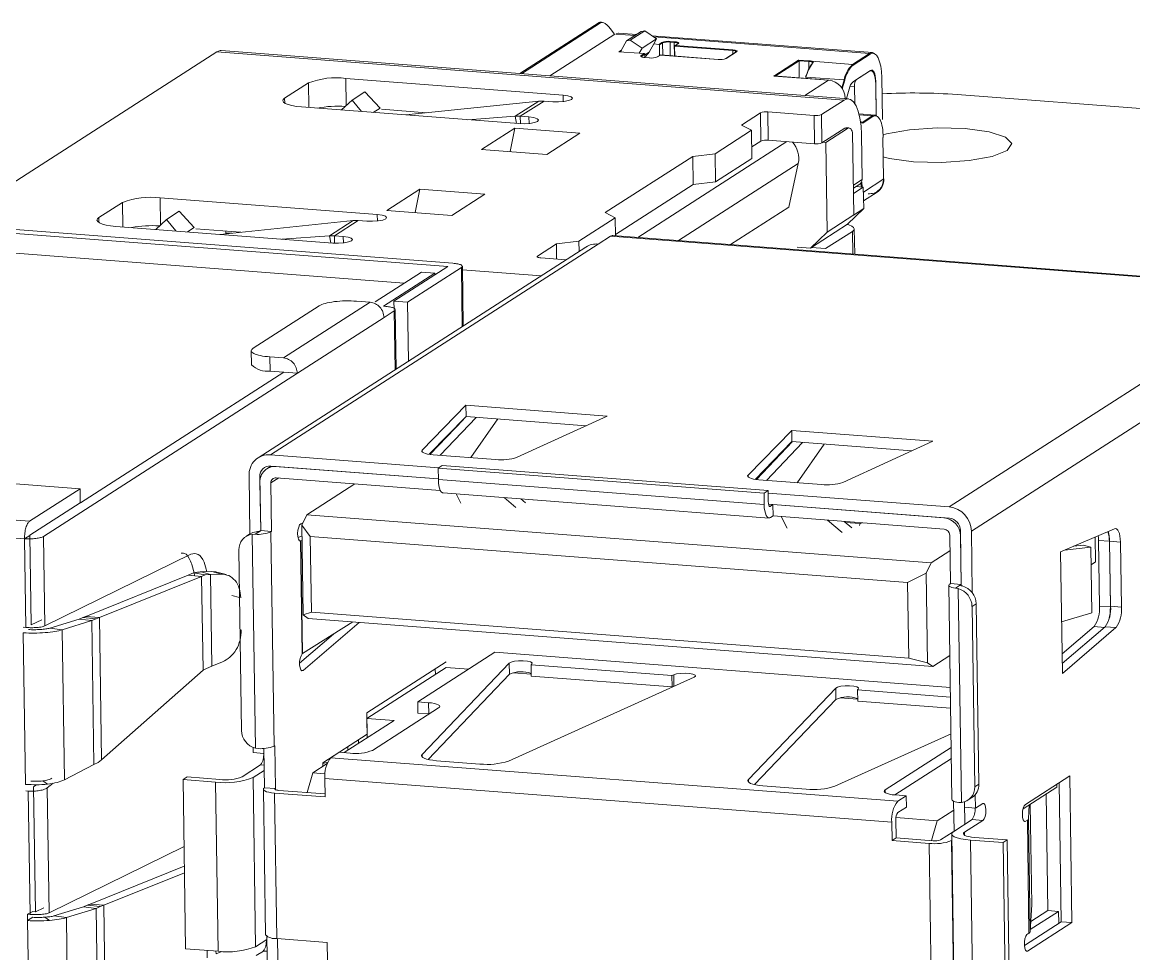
# Model space of a CAD drawing. Header units: millimetres. Extents: x -172 to 1209, y -709 to 1573.
# Drawn here: x 598.41 to 617.54, y 1186.55 to 1202.59 of the extents above; entities that cross this region are included whole.
import ezdxf

# ---------------------------------------------------------------- set-up
doc = ezdxf.new("R2010")
doc.units = ezdxf.units.MM

msp = doc.modelspace()

# ---------------------------------------------------------------- linework, layer by layer
at = {"color": 7, "linetype": 'Continuous', "lineweight": 15}
for p, q in [((608.339, 1202.58), (606.975, 1201.703)), ((608.609, 1202.38), (607.493, 1201.663)), ((608.536, 1202.471), (608.6, 1202.384)), ((608.957, 1202.358), (608.627, 1202.383)), ((608.983, 1202.374), (608.679, 1202.397)), ((609.06, 1202.424), (608.812, 1202.264)), ((608.875, 1202.277), (609.124, 1202.437)), ((609.124, 1202.437), (609.06, 1202.424)), ((609.328, 1202.3), (609.124, 1202.437)), ((613.044, 1202.062), (609.248, 1202.354)), ((612.994, 1202.047), (609.279, 1202.333)), ((608.812, 1202.264), (608.719, 1202.1)), ((608.875, 1202.277), (608.812, 1202.264)), ((609.079, 1202.14), (608.875, 1202.277)), ((609.029, 1202.052), (609.079, 1202.14)), ((609.079, 1202.14), (609.328, 1202.3)), ((609.199, 1202.072), (609.278, 1202.212)), ((609.328, 1202.3), (609.278, 1202.212)), ((609.278, 1202.212), (609.367, 1202.205)), ((609.367, 1202.205), (609.42, 1202.239)), ((609.376, 1202.194), (609.43, 1202.229)), ((609.379, 1202.013), (609.376, 1202.194)), ((609.559, 1202.244), (609.633, 1202.239)), ((609.562, 1202.256), (609.637, 1202.25)), ((609.651, 1202.185), (609.638, 1202.174)), ((609.638, 1202.174), (610.638, 1202.097)), ((609.64, 1202.003), (609.638, 1202.174)), ((609.695, 1202.216), (609.643, 1202.183)), ((609.7, 1202.217), (609.651, 1202.185)), ((609.651, 1202.185), (610.641, 1202.109)), ((597.139, 1199.104), (601.762, 1202.077)), ((612.558, 1201.247), (601.762, 1202.077)), ((612.63, 1201.268), (601.835, 1202.098)), ((609.029, 1202.052), (608.679, 1202.079)), ((609.118, 1202.045), (609.029, 1202.052)), ((609.065, 1202.011), (609.118, 1202.045)), ((609.074, 1202), (609.128, 1202.034)), ((609.128, 1201.978), (609.128, 1202.034)), ((609.204, 1201.972), (609.129, 1201.978)), ((609.203, 1201.972), (609.129, 1201.978)), ((609.392, 1202.021), (609.34, 1201.988)), ((609.395, 1202.021), (609.345, 1201.989)), ((609.395, 1202.021), (609.392, 1202.021)), ((610.387, 1201.945), (609.393, 1202.022)), ((610.386, 1201.945), (609.395, 1202.021)), ((610.7, 1202.075), (610.522, 1201.961)), ((610.705, 1202.076), (610.528, 1201.962)), ((612.702, 1201.86), (612.994, 1202.047)), ((612.711, 1201.849), (613.003, 1202.037)), ((611.345, 1201.66), (611.773, 1201.935)), ((611.773, 1201.935), (611.95, 1201.921)), ((611.783, 1201.641), (611.779, 1201.922)), ((611.779, 1201.922), (611.947, 1201.909)), ((611.998, 1201.914), (612.702, 1201.86)), ((612.715, 1201.568), (613.007, 1201.755)), ((603.98, 1201.619), (607.718, 1201.331)), ((612.29, 1201.588), (611.344, 1201.661)), ((612.289, 1201.587), (611.345, 1201.66)), ((611.899, 1201.642), (612.554, 1201.592)), ((612.99, 1201.744), (612.769, 1201.602)), ((613.109, 1200.976), (613.1, 1201.57)), ((613.214, 1200.912), (613.203, 1201.637)), ((613.203, 1201.636), (613.214, 1200.911)), ((602.926, 1201.278), (603.335, 1201.541)), ((604.307, 1201.387), (604.088, 1201.246)), ((604.569, 1201.108), (604.307, 1201.387)), ((612.641, 1201.434), (612.595, 1201.271)), ((612.74, 1201.188), (612.735, 1201.482)), ((613.101, 1201.521), (613.109, 1200.976)), ((603.906, 1201.075), (604.088, 1201.246)), ((604.088, 1201.246), (604.252, 1201.048)), ((607.302, 1201.227), (605.011, 1200.99)), ((606.896, 1200.967), (607.302, 1201.227)), ((607.391, 1201.229), (606.982, 1200.966)), ((607.391, 1201.229), (607.302, 1201.227)), ((607.541, 1201.217), (607.391, 1201.229)), ((612.558, 1201.247), (612.167, 1200.996)), ((612.574, 1201.272), (612.574, 1201.276)), ((614.502, 1201.341), (626.96, 1200.383)), ((606.955, 1200.84), (603.216, 1201.128)), ((604.594, 1201.087), (605.37, 1201.027)), ((611.114, 1201.026), (610.788, 1200.815)), ((611.122, 1200.54), (611.114, 1201.026)), ((612.038, 1200.98), (611.243, 1201.041)), ((611.243, 1201.041), (611.251, 1200.556)), ((612.167, 1200.996), (612.174, 1200.51)), ((613.084, 1200.986), (612.813, 1201.007)), ((606.078, 1200.908), (606.896, 1200.967)), ((606.896, 1200.967), (606.982, 1200.966)), ((606.917, 1200.843), (606.896, 1200.967)), ((606.982, 1200.966), (607.132, 1200.955)), ((606.984, 1200.839), (606.982, 1200.966)), ((610.788, 1200.815), (610.961, 1200.725)), ((612.038, 1200.98), (612.045, 1200.495)), ((612.878, 1200.85), (612.837, 1200.875)), ((612.878, 1200.85), (613.047, 1200.962)), ((606.317, 1200.397), (606.886, 1200.763)), ((606.886, 1200.763), (606.806, 1200.359)), ((606.886, 1200.763), (608.007, 1200.676)), ((608.007, 1200.676), (607.439, 1200.311)), ((610.961, 1200.725), (610.336, 1200.323)), ((610.961, 1200.725), (610.969, 1200.24)), ((612.174, 1200.51), (612.565, 1200.762)), ((612.239, 1200.518), (612.612, 1200.758)), ((612.639, 1200.766), (612.592, 1200.769)), ((612.702, 1200.685), (612.723, 1199.271)), ((612.853, 1200.653), (612.865, 1199.876)), ((611.568, 1200.531), (609.003, 1198.882)), ((610.966, 1200.44), (611.122, 1200.54)), ((611.251, 1200.556), (612.045, 1200.495)), ((612.192, 1200.522), (612.239, 1200.518)), ((612.239, 1200.518), (612.261, 1198.974)), ((613.234, 1199.893), (613.224, 1200.602)), ((607.439, 1200.311), (606.317, 1200.397)), ((609.949, 1200.276), (608.443, 1199.308)), ((610.336, 1200.323), (609.949, 1200.276)), ((609.949, 1200.276), (609.956, 1199.791)), ((610.336, 1200.323), (610.343, 1199.838)), ((610.343, 1199.838), (610.969, 1200.24)), ((611.767, 1200.154), (611.602, 1199.403)), ((604.683, 1199.346), (605.252, 1199.712)), ((605.252, 1199.712), (605.172, 1199.309)), ((605.252, 1199.712), (606.373, 1199.626)), ((608.621, 1198.932), (609.956, 1199.791)), ((609.956, 1199.791), (610.343, 1199.838)), ((612.716, 1199.729), (612.825, 1199.8)), ((612.886, 1199.746), (612.718, 1199.637)), ((612.757, 1199.756), (612.886, 1199.746)), ((612.849, 1199.827), (612.851, 1199.748)), ((612.862, 1199.833), (612.864, 1199.747)), ((612.886, 1199.746), (612.892, 1199.377)), ((612.89, 1199.51), (613.122, 1199.659)), ((590.966, 1199.515), (605.733, 1198.379)), ((591.055, 1199.572), (605.822, 1198.437)), ((599.729, 1199.222), (600.137, 1199.485)), ((600.782, 1199.563), (604.521, 1199.276)), ((606.373, 1199.626), (605.805, 1199.26)), ((601.11, 1199.331), (600.891, 1199.191)), ((601.372, 1199.052), (601.11, 1199.331)), ((605.805, 1199.26), (604.683, 1199.346)), ((608.443, 1199.308), (608.617, 1199.218)), ((610.599, 1198.759), (611.602, 1199.403)), ((612.261, 1198.974), (612.723, 1199.271)), ((612.892, 1199.377), (612.616, 1199.107)), ((612.714, 1199.262), (612.892, 1199.377)), ((612.723, 1199.271), (612.714, 1199.262)), ((591.183, 1199.155), (604.985, 1198.094)), ((600.708, 1199.019), (600.891, 1199.191)), ((600.891, 1199.191), (601.055, 1198.992)), ((604.105, 1199.172), (601.814, 1198.934)), ((603.699, 1198.911), (604.105, 1199.172)), ((604.194, 1199.173), (603.785, 1198.91)), ((604.194, 1199.173), (604.105, 1199.172)), ((604.343, 1199.161), (604.194, 1199.173)), ((608.617, 1199.218), (607.991, 1198.816)), ((608.617, 1199.218), (608.621, 1198.911)), ((611.976, 1198.696), (612.616, 1199.107)), ((603.757, 1198.785), (600.019, 1199.072)), ((601.397, 1199.031), (602.173, 1198.971)), ((601.916, 1198.963), (601.916, 1198.991)), ((601.916, 1198.945), (601.916, 1198.963)), ((602.88, 1198.852), (603.699, 1198.911)), ((603.699, 1198.911), (603.719, 1198.787)), ((603.699, 1198.911), (603.785, 1198.91)), ((603.785, 1198.91), (603.935, 1198.899)), ((603.787, 1198.783), (603.785, 1198.91)), ((608.536, 1198.904), (608.323, 1198.767)), ((620.219, 1198.006), (608.536, 1198.904)), ((620.256, 1198.016), (608.573, 1198.915)), ((611.976, 1198.696), (612.261, 1198.974)), ((612.237, 1198.688), (612.698, 1198.985)), ((612.738, 1198.594), (612.731, 1199.029)), ((608.113, 1198.715), (602.471, 1195.088)), ((608.323, 1198.767), (602.682, 1195.14)), ((607.605, 1198.769), (607.278, 1198.559)), ((607.991, 1198.816), (607.605, 1198.769)), ((607.605, 1198.769), (607.608, 1198.508)), ((607.991, 1198.816), (607.994, 1198.639)), ((611.752, 1198.713), (611.976, 1198.696)), ((611.752, 1198.713), (611.752, 1198.707)), ((607.336, 1198.529), (607.77, 1198.495)), ((604.808, 1197.783), (605.735, 1198.379)), ((605.968, 1198.361), (605.042, 1197.765)), ((605.735, 1198.379), (605.733, 1198.379)), ((606, 1197.357), (605.985, 1198.386)), ((605.28, 1198.284), (604.482, 1197.771)), ((605.514, 1198.266), (604.628, 1197.696)), ((605.28, 1198.284), (605.514, 1198.266)), ((605.514, 1198.237), (605.514, 1198.266)), ((604.398, 1197.766), (602.906, 1196.806)), ((604.398, 1197.766), (604.166, 1197.784)), ((604.808, 1197.783), (605.042, 1197.765)), ((604.81, 1197.642), (604.808, 1197.783)), ((605.057, 1196.75), (605.042, 1197.765)), ((620.006, 1197.869), (614.365, 1194.242)), ((603.521, 1197.705), (602.384, 1196.974)), ((604.628, 1197.696), (604.629, 1197.696)), ((604.668, 1197.693), (604.629, 1197.696)), ((604.814, 1197.617), (604.637, 1197.503)), ((604.846, 1196.615), (604.831, 1197.642)), ((604.637, 1197.503), (603.145, 1196.544)), ((620.386, 1197.452), (614.745, 1193.824)), ((602.351, 1196.932), (602.355, 1196.688)), ((602.674, 1196.824), (602.906, 1196.806)), ((602.677, 1196.581), (602.674, 1196.824)), ((603.145, 1196.544), (598.775, 1193.734)), ((602.911, 1196.561), (599.412, 1194.312)), ((602.909, 1196.563), (602.677, 1196.581)), ((602.911, 1196.561), (602.909, 1196.563)), ((602.911, 1196.561), (603.145, 1196.544)), ((605.295, 1195.221), (606.047, 1195.992)), ((606.047, 1195.992), (608.477, 1195.805)), ((606.05, 1195.798), (606.047, 1195.992)), ((584.638, 1195.691), (599.406, 1194.556)), ((605.416, 1195.148), (606.05, 1195.798)), ((606.002, 1195.748), (605.428, 1195.146)), ((606.224, 1195.784), (605.602, 1195.131)), ((606.05, 1195.798), (608.114, 1195.639)), ((606.132, 1195.09), (606.596, 1195.756)), ((608.477, 1195.805), (606.928, 1195.096)), ((610.903, 1194.79), (611.655, 1195.56)), ((611.655, 1195.56), (614.085, 1195.374)), ((611.655, 1195.56), (611.658, 1195.366)), ((611.023, 1194.716), (611.658, 1195.366)), ((611.666, 1195.366), (611.045, 1194.713)), ((611.841, 1195.352), (611.219, 1194.699)), ((611.658, 1195.366), (613.722, 1195.208)), ((611.749, 1194.658), (612.213, 1195.324)), ((614.085, 1195.374), (612.536, 1194.664)), ((598.536, 1193.997), (583.768, 1195.132)), ((605.583, 1194.917), (602.682, 1195.14)), ((606.557, 1195.057), (605.48, 1195.14)), ((602.691, 1194.945), (602.62, 1194.899)), ((602.685, 1194.946), (605.571, 1194.724)), ((605.571, 1194.724), (602.778, 1194.938)), ((605.64, 1194.953), (605.569, 1194.907)), ((605.569, 1194.907), (611.177, 1194.476)), ((605.569, 1194.907), (605.572, 1194.713)), ((611.248, 1194.522), (605.64, 1194.953)), ((583.682, 1194.83), (598.45, 1193.694)), ((602.314, 1194.78), (602.328, 1193.777)), ((602.514, 1193.834), (602.501, 1194.766)), ((602.781, 1194.744), (605.606, 1194.527)), ((611.18, 1194.282), (605.572, 1194.713)), ((612.165, 1194.626), (611.088, 1194.709)), ((599.406, 1194.556), (598.536, 1193.997)), ((599.406, 1194.556), (599.409, 1194.313)), ((602.502, 1194.669), (602.514, 1193.834)), ((602.689, 1194.654), (602.701, 1193.819)), ((604.135, 1194.64), (603.307, 1194.108)), ((611.177, 1194.476), (611.248, 1194.522)), ((611.251, 1194.328), (611.248, 1194.522)), ((599.409, 1194.313), (598.54, 1193.754)), ((605.655, 1194.483), (611.263, 1194.051)), ((605.877, 1194.466), (605.958, 1194.306)), ((606.905, 1194.233), (606.706, 1194.402)), ((607.071, 1194.312), (606.99, 1194.38)), ((611.18, 1194.282), (611.177, 1194.476)), ((614.365, 1194.242), (611.248, 1194.481)), ((603.307, 1194.108), (603.22, 1193.929)), ((614.056, 1193.281), (603.307, 1194.108)), ((611.255, 1194.287), (614.368, 1194.047)), ((611.33, 1194.281), (611.288, 1194.254)), ((614.274, 1194.055), (611.33, 1194.281)), ((611.333, 1194.087), (611.33, 1194.281)), ((603.206, 1193.952), (603.238, 1193.966)), ((603.367, 1193.733), (603.22, 1193.929)), ((603.22, 1193.929), (603.243, 1192.386)), ((611.29, 1194.059), (611.333, 1194.087)), ((611.333, 1194.087), (614.277, 1193.86)), ((611.473, 1194.076), (611.575, 1193.874)), ((612.523, 1193.801), (612.27, 1194.015)), ((612.688, 1193.88), (612.554, 1193.993)), ((612.833, 1193.971), (612.831, 1193.955)), ((612.865, 1193.969), (612.831, 1193.955)), ((598.539, 1193.752), (598.45, 1193.694)), ((598.541, 1193.752), (598.564, 1192.211)), ((598.798, 1192.193), (598.775, 1193.734)), ((602.328, 1193.776), (602.257, 1193.731)), ((602.368, 1193.769), (602.417, 1193.771)), ((602.368, 1193.769), (602.423, 1190.088)), ((602.504, 1193.827), (602.417, 1193.771)), ((602.514, 1193.834), (602.504, 1193.827)), ((602.514, 1193.834), (602.701, 1193.819)), ((602.691, 1193.813), (602.701, 1193.819)), ((602.691, 1193.813), (602.745, 1190.123)), ((603.223, 1193.736), (603.155, 1193.715)), ((603.367, 1193.733), (613.648, 1192.942)), ((603.367, 1193.733), (603.386, 1192.432)), ((614.385, 1192.921), (614.372, 1193.756)), ((614.558, 1193.839), (614.572, 1192.886)), ((614.571, 1192.907), (614.559, 1193.742)), ((614.745, 1193.824), (614.76, 1192.767)), ((616.281, 1193.469), (617.209, 1193.865)), ((616.882, 1193.295), (616.875, 1193.723)), ((598.45, 1193.694), (598.473, 1192.167)), ((603.205, 1193.656), (603.181, 1193.659)), ((603.185, 1193.657), (603.199, 1193.656)), ((603.228, 1191.711), (603.199, 1193.656)), ((603.201, 1193.656), (603.205, 1193.656)), ((603.224, 1193.662), (603.205, 1193.656)), ((603.205, 1193.656), (603.233, 1191.716)), ((616.347, 1193.498), (616.8, 1193.548)), ((616.505, 1193.565), (616.674, 1193.584)), ((616.674, 1193.584), (616.8, 1193.548)), ((616.8, 1193.548), (616.817, 1192.42)), ((617.121, 1193.65), (616.934, 1193.664)), ((616.951, 1192.536), (616.934, 1193.664)), ((617.138, 1192.522), (617.121, 1193.65)), ((617.312, 1193.638), (617.125, 1193.652)), ((617.141, 1192.534), (617.125, 1193.652)), ((617.312, 1193.638), (617.328, 1192.519)), ((601.313, 1193.43), (598.798, 1192.193)), ((602.139, 1193.5), (602.185, 1190.393)), ((614.376, 1193.487), (614.056, 1193.281)), ((616.312, 1191.372), (616.281, 1193.469)), ((613.969, 1193.103), (614.056, 1193.281)), ((616.882, 1193.295), (616.805, 1193.245)), ((599.507, 1192.358), (601.264, 1193.065)), ((601.498, 1193.047), (599.74, 1192.34)), ((601.264, 1193.065), (601.357, 1193.107)), ((601.264, 1193.065), (601.498, 1193.047)), ((601.357, 1193.107), (601.559, 1193.075)), ((601.491, 1193.124), (601.674, 1193.13)), ((601.491, 1193.124), (601.649, 1193.08)), ((601.498, 1193.047), (601.559, 1193.075)), ((601.522, 1191.431), (601.498, 1193.047)), ((601.559, 1193.075), (601.649, 1193.08)), ((601.649, 1193.08), (601.832, 1193.086)), ((601.649, 1193.08), (601.673, 1191.503)), ((601.674, 1193.13), (601.832, 1193.086)), ((601.92, 1193.076), (601.762, 1193.12)), ((613.648, 1192.942), (613.969, 1193.103)), ((613.992, 1191.559), (613.969, 1193.103)), ((613.648, 1192.942), (613.667, 1191.641)), ((614.358, 1192.893), (614.412, 1189.203)), ((614.385, 1192.921), (614.374, 1192.914)), ((614.385, 1192.921), (614.571, 1192.907)), ((614.474, 1192.844), (614.561, 1192.9)), ((614.474, 1192.844), (614.519, 1192.835)), ((614.573, 1189.154), (614.519, 1192.835)), ((614.561, 1192.9), (614.571, 1192.907)), ((614.828, 1192.576), (614.757, 1192.53)), ((614.874, 1189.469), (614.828, 1192.576)), ((603.386, 1192.432), (603.243, 1192.386)), ((603.243, 1192.386), (603.334, 1192.321)), ((613.667, 1191.641), (603.386, 1192.432)), ((614.803, 1189.423), (614.757, 1192.53)), ((616.817, 1192.42), (616.299, 1192.262)), ((617.138, 1192.522), (616.951, 1192.536)), ((617.141, 1192.534), (617.328, 1192.519)), ((598.564, 1192.211), (598.745, 1192.3)), ((599.393, 1192.311), (598.883, 1192.154)), ((599.097, 1192.126), (599.607, 1192.284)), ((599.393, 1192.311), (599.455, 1192.34)), ((599.607, 1192.284), (599.393, 1192.311)), ((599.455, 1192.34), (599.68, 1192.317)), ((599.74, 1192.34), (599.507, 1192.358)), ((599.68, 1192.317), (599.607, 1192.284)), ((599.607, 1192.284), (599.644, 1189.808)), ((599.74, 1192.34), (599.68, 1192.317)), ((599.777, 1189.887), (599.74, 1192.34)), ((603.233, 1191.716), (604.102, 1192.262)), ((604.208, 1192.254), (603.243, 1191.428)), ((603.334, 1192.321), (614.082, 1191.495)), ((598.473, 1192.167), (598.428, 1192.17)), ((598.429, 1192.074), (598.468, 1189.465)), ((598.883, 1192.154), (599.097, 1192.126)), ((599.136, 1189.543), (599.097, 1192.126)), ((603.769, 1192.053), (603.184, 1191.551)), ((616.307, 1191.712), (616.857, 1192.183)), ((616.31, 1191.545), (617.047, 1192.18)), ((617.234, 1192.166), (616.312, 1191.372)), ((617.047, 1192.18), (617.234, 1192.166)), ((603.233, 1191.716), (603.229, 1191.712)), ((605.217, 1190.887), (606.542, 1191.739)), ((606.542, 1191.739), (614.384, 1191.136)), ((613.667, 1191.641), (613.992, 1191.559)), ((614.376, 1191.683), (614.082, 1191.495)), ((599.777, 1189.887), (601.522, 1191.431)), ((601.583, 1191.46), (601.522, 1191.431)), ((601.673, 1191.503), (601.583, 1191.46)), ((601.855, 1191.573), (601.673, 1191.503)), ((604.34, 1190.697), (605.704, 1191.574)), ((605.706, 1191.478), (604.341, 1190.6)), ((606.793, 1191.554), (605.293, 1189.981)), ((605.521, 1191.359), (605.519, 1191.455)), ((606.09, 1191.448), (605.706, 1191.478)), ((606.793, 1191.554), (606.795, 1191.36)), ((607.169, 1191.524), (607.182, 1191.538)), ((609.593, 1191.338), (607.169, 1191.524)), ((607.169, 1191.524), (607.172, 1191.33)), ((614.082, 1191.495), (613.992, 1191.559)), ((606.795, 1191.36), (605.398, 1189.893)), ((606.779, 1189.866), (609.973, 1191.31)), ((607.171, 1191.365), (606.868, 1191.388)), ((609.596, 1191.143), (607.172, 1191.33)), ((609.622, 1191.351), (609.593, 1191.338)), ((609.593, 1191.338), (609.596, 1191.143)), ((609.625, 1191.157), (609.622, 1191.351)), ((609.625, 1191.157), (609.596, 1191.143)), ((609.659, 1191.168), (609.625, 1191.157)), ((612.41, 1191.123), (610.911, 1189.549)), ((612.41, 1191.123), (612.413, 1190.928)), ((612.786, 1191.092), (612.8, 1191.106)), ((614.386, 1190.969), (612.786, 1191.092)), ((612.786, 1191.092), (612.789, 1190.898)), ((605.404, 1190.872), (605.217, 1190.887)), ((605.219, 1190.692), (605.217, 1190.887)), ((605.406, 1190.678), (605.404, 1190.872)), ((612.413, 1190.928), (611.015, 1189.462)), ((612.788, 1190.933), (612.485, 1190.956)), ((614.389, 1190.775), (612.789, 1190.898)), ((604.345, 1190.328), (604.34, 1190.697)), ((604.441, 1190.051), (605.577, 1190.782)), ((605.406, 1190.678), (605.219, 1190.692)), ((605.414, 1190.677), (605.406, 1190.678)), ((603.95, 1190.012), (604.809, 1190.565)), ((604.809, 1190.565), (604.341, 1190.6)), ((604.341, 1190.6), (604.346, 1190.267)), ((603.585, 1189.839), (604.345, 1190.328)), ((612.397, 1189.434), (614.395, 1190.338)), ((602.383, 1190.101), (602.384, 1190.013)), ((602.423, 1190.088), (602.471, 1190.081)), ((602.745, 1190.123), (602.756, 1190.13)), ((602.756, 1190.13), (602.767, 1189.392)), ((604.016, 1190.054), (604.015, 1190.115)), ((604.2, 1190.173), (604.2, 1190.234)), ((614.399, 1190.103), (613.264, 1189.373)), ((602.384, 1190.013), (602.571, 1189.998)), ((602.571, 1189.998), (602.57, 1190.084)), ((602.57, 1190.084), (602.58, 1189.406)), ((603.721, 1189.925), (603.867, 1190.019)), ((613.479, 1189.175), (603.721, 1189.925)), ((603.755, 1189.948), (603.759, 1189.949)), ((603.867, 1190.019), (604.054, 1190.004)), ((614.402, 1189.909), (613.429, 1189.283)), ((599.644, 1189.808), (599.136, 1189.543)), ((599.644, 1189.808), (599.716, 1189.841)), ((599.716, 1189.841), (599.777, 1189.887)), ((602.197, 1189.598), (602.513, 1189.801)), ((602.384, 1189.584), (602.576, 1189.707)), ((603.409, 1189.665), (603.657, 1189.824)), ((603.585, 1189.826), (603.667, 1189.85)), ((603.586, 1189.778), (603.585, 1189.839)), ((605.541, 1189.873), (606.286, 1189.816)), ((598.844, 1189.469), (598.762, 1189.524)), ((601.178, 1189.548), (601.249, 1189.594)), ((601.739, 1189.505), (601.178, 1189.548)), ((601.178, 1189.548), (601.221, 1186.636)), ((601.81, 1189.551), (601.249, 1189.594)), ((602.427, 1186.671), (602.384, 1189.584)), ((603.409, 1189.665), (603.312, 1189.325)), ((603.621, 1189.648), (603.409, 1189.665)), ((603.623, 1189.249), (603.618, 1189.565)), ((603.618, 1189.565), (613.376, 1188.815)), ((615.675, 1189.12), (616.439, 1189.611)), ((616.439, 1189.611), (616.476, 1187.086)), ((598.47, 1189.354), (598.515, 1189.351)), ((598.515, 1189.351), (598.546, 1187.228)), ((598.653, 1189.459), (598.606, 1189.422)), ((598.606, 1189.422), (598.638, 1187.272)), ((598.839, 1189.404), (598.945, 1189.488)), ((598.871, 1187.254), (598.839, 1189.404)), ((601.739, 1189.505), (601.782, 1186.593)), ((602.56, 1189.38), (602.598, 1186.875)), ((602.58, 1189.406), (602.767, 1189.392)), ((602.825, 1189.362), (603.622, 1189.301)), ((611.158, 1189.441), (611.903, 1189.384)), ((614.803, 1189.423), (614.874, 1189.469)), ((616.216, 1189.415), (615.635, 1189.042)), ((616.215, 1189.467), (616.216, 1189.415)), ((616.289, 1187.101), (616.254, 1189.492)), ((602.791, 1186.811), (602.754, 1189.316)), ((603.623, 1189.249), (602.754, 1189.316)), ((613.438, 1189.283), (613.624, 1189.268)), ((613.624, 1189.268), (613.479, 1189.175)), ((613.627, 1189.074), (613.624, 1189.268)), ((614.448, 1188.661), (614.44, 1189.176)), ((614.529, 1189.154), (614.573, 1189.154)), ((614.627, 1189.165), (614.628, 1189.071)), ((614.633, 1188.78), (614.627, 1189.165)), ((614.685, 1189.192), (614.756, 1189.238)), ((614.812, 1189.288), (614.815, 1189.057)), ((614.815, 1189.057), (614.94, 1189.137)), ((616.06, 1187.294), (616.031, 1189.297)), ((613.627, 1189.074), (613.481, 1188.98)), ((614.442, 1189.021), (614.158, 1188.838)), ((614.815, 1189.057), (614.628, 1189.071)), ((615.742, 1189.111), (615.728, 1188.872)), ((615.785, 1187.396), (615.759, 1189.122)), ((613.376, 1188.815), (613.381, 1188.499)), ((613.447, 1188.86), (613.452, 1188.545)), ((614.158, 1188.838), (613.449, 1188.893)), ((614.061, 1188.498), (614.158, 1188.838)), ((614.757, 1188.86), (614.441, 1188.657)), ((614.944, 1188.846), (614.628, 1188.642)), ((614.944, 1188.846), (614.757, 1188.86)), ((615.659, 1188.826), (615.673, 1188.825)), ((615.709, 1188.847), (615.673, 1188.824)), ((615.673, 1188.824), (615.673, 1188.825)), ((615.737, 1186.905), (615.709, 1188.847)), ((615.757, 1186.93), (615.728, 1188.872)), ((614.431, 1188.65), (614.217, 1188.512)), ((614.408, 1188.613), (614.451, 1185.701)), ((601.195, 1188.397), (598.871, 1187.254)), ((613.452, 1188.545), (613.381, 1188.499)), ((613.381, 1188.499), (614.017, 1188.45)), ((614.088, 1188.496), (613.452, 1188.545)), ((614.017, 1188.45), (614.054, 1185.945)), ((614.41, 1188.502), (614.403, 1188.497)), ((614.441, 1185.992), (614.403, 1188.497)), ((615.291, 1188.463), (614.731, 1188.507)), ((614.774, 1185.594), (614.731, 1188.507)), ((615.362, 1188.509), (614.802, 1188.552)), ((615.362, 1188.509), (615.291, 1188.463)), ((615.291, 1188.463), (615.335, 1185.551)), ((615.406, 1185.596), (615.362, 1188.509)), ((599.58, 1187.404), (601.2, 1188.056)), ((601.202, 1187.945), (599.814, 1187.386)), ((598.501, 1187.231), (598.59, 1187.275)), ((598.503, 1187.121), (598.501, 1187.231)), ((598.546, 1187.228), (598.501, 1187.231)), ((598.59, 1187.275), (598.635, 1187.272)), ((598.638, 1187.272), (598.783, 1187.343)), ((599.466, 1187.358), (598.956, 1187.2)), ((599.171, 1187.173), (599.681, 1187.33)), ((599.466, 1187.358), (599.528, 1187.386)), ((599.681, 1187.33), (599.466, 1187.358)), ((599.528, 1187.386), (599.753, 1187.363)), ((599.814, 1187.386), (599.58, 1187.404)), ((599.753, 1187.363), (599.681, 1187.33)), ((599.681, 1187.33), (599.718, 1184.854)), ((599.814, 1187.386), (599.753, 1187.363)), ((599.85, 1184.933), (599.814, 1187.386)), ((615.757, 1186.93), (615.785, 1187.396)), ((615.759, 1186.966), (616.247, 1187.279)), ((615.767, 1187.105), (616.06, 1187.294)), ((616.247, 1187.279), (616.06, 1187.294)), ((616.247, 1187.279), (616.25, 1187.076)), ((598.592, 1187.178), (598.503, 1187.121)), ((598.503, 1187.121), (598.542, 1184.512)), ((598.797, 1187.18), (598.879, 1187.125)), ((598.956, 1187.2), (599.171, 1187.173)), ((599.209, 1184.589), (599.171, 1187.173)), ((615.657, 1186.694), (616.289, 1187.101)), ((616.476, 1187.086), (615.713, 1186.595)), ((616.476, 1187.086), (616.289, 1187.101)), ((602.618, 1186.85), (602.643, 1185.173)), ((615.702, 1186.882), (615.737, 1186.905)), ((615.702, 1186.881), (615.702, 1186.882)), ((602.619, 1186.794), (602.427, 1186.671)), ((602.791, 1186.811), (603.66, 1186.745)), ((602.805, 1186.81), (602.83, 1185.159)), ((603.665, 1186.429), (603.66, 1186.745)), ((601.782, 1186.593), (601.221, 1186.636)), ((601.848, 1186.589), (601.746, 1186.549)), ((602.436, 1186.517), (602.561, 1186.597))]:
    msp.add_line(p, q, dxfattribs=at)
at = {"color": 8, "linetype": 'Continuous', "lineweight": 15}
for p, q in [((607.005, 1201.7), (608.365, 1202.575)), ((609.433, 1202.018), (609.43, 1202.229)), ((609.562, 1202.009), (609.559, 1202.244)), ((609.637, 1202.003), (609.633, 1202.239)), ((608.679, 1202.079), (608.723, 1202.107)), ((609.074, 1201.989), (609.074, 1202)), ((609.199, 1202.072), (609.128, 1202.026)), ((610.639, 1202.036), (610.638, 1202.097)), ((611.368, 1201.659), (611.779, 1201.922)), ((611.949, 1201.785), (611.947, 1201.909)), ((603.987, 1201.151), (603.98, 1201.619)), ((611.882, 1201.326), (612.289, 1201.587)), ((612.554, 1201.592), (612.514, 1201.455)), ((612.524, 1201.44), (612.565, 1201.586)), ((603.341, 1201.118), (603.335, 1201.541)), ((612.66, 1201.488), (612.735, 1201.482)), ((602.927, 1201.192), (602.926, 1201.278)), ((607.72, 1201.22), (607.718, 1201.331)), ((612.571, 1201.273), (612.574, 1201.275)), ((612.574, 1201.272), (612.574, 1201.275)), ((604.452, 1201.033), (604.569, 1201.108)), ((607.134, 1200.843), (607.132, 1200.955)), ((612.816, 1200.989), (613.037, 1200.972)), ((613.037, 1200.972), (612.865, 1200.858)), ((612.612, 1200.758), (612.565, 1200.762)), ((609.705, 1198.828), (611.767, 1200.154)), ((612.716, 1199.78), (612.865, 1199.876)), ((612.887, 1199.663), (613.24, 1199.89)), ((600.144, 1199.062), (600.137, 1199.485)), ((600.789, 1199.095), (600.782, 1199.563)), ((604.523, 1199.164), (604.521, 1199.276)), ((599.73, 1199.136), (599.729, 1199.222)), ((601.255, 1198.977), (601.372, 1199.052)), ((602.016, 1198.955), (601.916, 1198.963)), ((603.937, 1198.787), (603.935, 1198.899)), ((612.698, 1198.985), (612.704, 1198.597)), ((611.994, 1198.707), (612.237, 1198.688)), ((607.278, 1198.559), (607.278, 1198.541)), ((605.968, 1198.361), (605.983, 1197.346)), ((605.986, 1198.326), (607.344, 1198.221)), ((604.829, 1196.604), (604.814, 1197.617)), ((605.296, 1195.188), (605.295, 1195.221)), ((602.501, 1194.766), (602.522, 1194.78)), ((602.824, 1194.741), (602.689, 1194.654)), ((610.903, 1194.757), (610.903, 1194.79)), ((611.288, 1194.254), (611.27, 1194.255)), ((612.831, 1193.955), (612.576, 1193.975)), ((603.201, 1193.656), (603.184, 1193.657)), ((614.561, 1192.891), (614.561, 1192.9)), ((602.151, 1192.681), (602.015, 1192.719)), ((617.034, 1192.169), (616.857, 1192.183)), ((603.209, 1191.43), (603.243, 1191.428)), ((605.293, 1189.981), (605.294, 1189.937)), ((602.574, 1189.797), (602.513, 1189.801)), ((610.911, 1189.549), (610.911, 1189.505)), ((602.767, 1189.392), (602.767, 1189.375)), ((613.264, 1189.373), (613.264, 1189.321)), ((614.628, 1188.642), (614.629, 1188.591)), ((601.595, 1186.478), (601.593, 1186.607)), ((601.745, 1186.595), (601.746, 1186.549)), ((602.622, 1186.593), (602.561, 1186.597)), ((615.686, 1186.597), (615.713, 1186.595))]:
    msp.add_line(p, q, dxfattribs=at)
at = {"color": 7, "linetype": 'Continuous', "lineweight": 15, "flags": 128}
for points in [[(608.679, 1202.397), (608.67, 1202.397), (608.633, 1202.385)], [(609.637, 1202.25), (609.656, 1202.248), (609.673, 1202.246), (609.687, 1202.242), (609.698, 1202.238), (609.705, 1202.233), (609.708, 1202.228), (609.706, 1202.222), (609.7, 1202.217)], [(601.835, 1202.098), (601.818, 1202.098), (601.762, 1202.077)], [(609.129, 1201.978), (609.109, 1201.98), (609.092, 1201.982), (609.078, 1201.986), (609.067, 1201.99), (609.06, 1201.995), (609.058, 1202), (609.059, 1202.006), (609.065, 1202.011)], [(609.203, 1201.972), (609.204, 1201.972), (609.204, 1201.972)], [(609.345, 1201.989), (609.343, 1201.989), (609.342, 1201.989), (609.34, 1201.988), (609.34, 1201.988)], [(610.528, 1201.962), (610.526, 1201.962), (610.524, 1201.962), (610.522, 1201.961), (610.522, 1201.961)], [(610.641, 1202.109), (610.661, 1202.107), (610.678, 1202.104), (610.692, 1202.101), (610.703, 1202.096), (610.71, 1202.092), (610.712, 1202.086), (610.711, 1202.081), (610.705, 1202.076)], [(613.003, 1202.037), (613.041, 1202.051), (613.077, 1202.044), (613.111, 1202.017), (613.141, 1201.971), (613.166, 1201.906), (613.185, 1201.827), (613.198, 1201.736), (613.203, 1201.636)], [(610.386, 1201.945), (610.386, 1201.945), (610.387, 1201.945)], [(613.007, 1201.755), (613.025, 1201.762), (613.042, 1201.759), (613.057, 1201.746), (613.071, 1201.725), (613.083, 1201.695), (613.092, 1201.658), (613.097, 1201.616), (613.1, 1201.57)], [(611.893, 1201.638), (611.892, 1201.639), (611.892, 1201.64), (611.893, 1201.641), (611.893, 1201.641), (611.894, 1201.642), (611.896, 1201.642), (611.897, 1201.642), (611.899, 1201.642)], [(612.289, 1201.587), (612.29, 1201.588), (612.29, 1201.588)], [(612.99, 1201.744), (613.011, 1201.752), (613.031, 1201.748), (613.05, 1201.733), (613.066, 1201.707), (613.08, 1201.671), (613.091, 1201.627), (613.098, 1201.577), (613.101, 1201.521)], [(613.203, 1201.637), (613.203, 1201.637), (613.203, 1201.636)], [(603.216, 1201.128), (603.128, 1201.137), (603.051, 1201.15), (602.986, 1201.167), (602.937, 1201.187), (602.906, 1201.208), (602.894, 1201.231), (602.901, 1201.255), (602.926, 1201.278)], [(607.718, 1201.331), (607.801, 1201.32), (607.858, 1201.302), (607.879, 1201.28), (607.863, 1201.256), (607.811, 1201.236), (607.732, 1201.221), (607.637, 1201.215), (607.541, 1201.217)], [(612.558, 1201.247), (612.613, 1201.268), (612.667, 1201.258), (612.717, 1201.218), (612.762, 1201.149), (612.799, 1201.054), (612.827, 1200.936), (612.846, 1200.801), (612.853, 1200.653)], [(612.574, 1201.275), (612.574, 1201.275), (612.574, 1201.276)], [(607.132, 1200.955), (607.215, 1200.943), (607.271, 1200.925), (607.293, 1200.903), (607.277, 1200.879), (607.225, 1200.859), (607.146, 1200.844), (607.051, 1200.838), (606.955, 1200.84)], [(612.565, 1200.762), (612.586, 1200.769), (612.592, 1200.769)], [(612.612, 1200.758), (612.625, 1200.764), (612.638, 1200.766), (612.65, 1200.763), (612.662, 1200.756), (612.674, 1200.744), (612.684, 1200.728), (612.694, 1200.708), (612.702, 1200.685)], [(613.222, 1200.644), (613.284, 1200.662), (613.681, 1200.735), (614.156, 1200.768), (614.637, 1200.755), (615.051, 1200.699), (615.333, 1200.608), (615.443, 1200.496), (615.362, 1200.38), (615.103, 1200.277), (614.705, 1200.204), (614.23, 1200.171), (613.749, 1200.184), (613.336, 1200.24), (613.223, 1200.268)], [(604.521, 1199.276), (604.604, 1199.264), (604.66, 1199.246), (604.682, 1199.224), (604.666, 1199.201), (604.614, 1199.18), (604.535, 1199.165), (604.44, 1199.159), (604.343, 1199.161)], [(600.019, 1199.072), (599.931, 1199.081), (599.853, 1199.094), (599.789, 1199.111), (599.74, 1199.131), (599.709, 1199.153), (599.697, 1199.176), (599.703, 1199.199), (599.729, 1199.222)], [(612.698, 1198.985), (612.724, 1199.008), (612.731, 1199.032), (612.718, 1199.055), (612.687, 1199.077), (612.638, 1199.096), (612.611, 1199.104)], [(603.935, 1198.899), (604.018, 1198.888), (604.074, 1198.869), (604.096, 1198.847), (604.08, 1198.824), (604.028, 1198.803), (603.949, 1198.789), (603.853, 1198.782), (603.757, 1198.785)], [(608.536, 1198.904), (608.564, 1198.915), (608.573, 1198.915)], [(607.336, 1198.529), (607.318, 1198.53), (607.303, 1198.533), (607.29, 1198.536), (607.28, 1198.54), (607.274, 1198.545), (607.271, 1198.549), (607.273, 1198.554), (607.278, 1198.559)], [(605.48, 1195.14), (605.432, 1195.145), (605.388, 1195.152), (605.351, 1195.161), (605.322, 1195.171), (605.301, 1195.183), (605.289, 1195.195), (605.287, 1195.208), (605.295, 1195.221)], [(605.572, 1194.713), (605.574, 1194.658), (605.581, 1194.607), (605.592, 1194.563), (605.606, 1194.527), (605.623, 1194.501), (605.641, 1194.486), (605.655, 1194.483)], [(611.088, 1194.709), (611.04, 1194.714), (610.996, 1194.721), (610.959, 1194.73), (610.93, 1194.74), (610.909, 1194.752), (610.897, 1194.764), (610.895, 1194.777), (610.903, 1194.79)], [(611.288, 1194.254), (611.281, 1194.251), (611.274, 1194.252), (611.268, 1194.257), (611.262, 1194.266), (611.257, 1194.278), (611.254, 1194.292), (611.252, 1194.309), (611.251, 1194.328)], [(611.29, 1194.059), (611.27, 1194.052), (611.249, 1194.055), (611.231, 1194.07), (611.214, 1194.096), (611.2, 1194.132), (611.189, 1194.176), (611.182, 1194.227), (611.18, 1194.282)], [(603.199, 1193.656), (603.18, 1193.66), (603.163, 1193.686), (603.153, 1193.73), (603.15, 1193.784), (603.155, 1193.842), (603.168, 1193.894), (603.185, 1193.932), (603.206, 1193.952)], [(616.934, 1193.664), (616.932, 1193.717), (616.928, 1193.745)], [(617.209, 1193.865), (617.229, 1193.868), (617.248, 1193.861), (617.265, 1193.844), (617.28, 1193.817), (617.293, 1193.782), (617.303, 1193.739), (617.309, 1193.691), (617.312, 1193.638)], [(601.762, 1193.12), (601.742, 1193.125), (601.674, 1193.13)], [(614.474, 1192.844), (614.44, 1192.85), (614.411, 1192.857), (614.387, 1192.865), (614.37, 1192.874), (614.36, 1192.884), (614.358, 1192.894), (614.362, 1192.904), (614.374, 1192.914)], [(603.243, 1191.428), (603.223, 1191.421), (603.204, 1191.437), (603.191, 1191.472), (603.184, 1191.522), (603.185, 1191.579), (603.194, 1191.635), (603.209, 1191.681), (603.228, 1191.711)], [(607.182, 1191.538), (607.185, 1191.557), (607.157, 1191.574), (607.104, 1191.587), (607.032, 1191.594), (606.954, 1191.593), (606.881, 1191.585), (606.825, 1191.572), (606.793, 1191.554)], [(609.973, 1191.31), (609.996, 1191.328), (609.989, 1191.347), (609.953, 1191.363), (609.893, 1191.374), (609.819, 1191.378), (609.741, 1191.375), (609.672, 1191.366), (609.622, 1191.351)], [(612.8, 1191.106), (612.802, 1191.125), (612.774, 1191.142), (612.721, 1191.155), (612.65, 1191.162), (612.572, 1191.161), (612.499, 1191.154), (612.442, 1191.14), (612.41, 1191.123)], [(605.577, 1190.782), (605.593, 1190.796), (605.597, 1190.81), (605.589, 1190.824), (605.571, 1190.837), (605.541, 1190.849), (605.503, 1190.859), (605.456, 1190.867), (605.404, 1190.872)], [(605.293, 1189.981), (605.283, 1189.963), (605.286, 1189.946), (605.302, 1189.93), (605.33, 1189.915), (605.369, 1189.901), (605.419, 1189.889), (605.476, 1189.88), (605.541, 1189.873)], [(610.911, 1189.549), (610.901, 1189.532), (610.904, 1189.515), (610.919, 1189.498), (610.947, 1189.483), (610.987, 1189.469), (611.036, 1189.457), (611.094, 1189.448), (611.158, 1189.441)], [(602.754, 1189.316), (602.701, 1189.322), (602.655, 1189.33), (602.616, 1189.34), (602.587, 1189.352), (602.568, 1189.365), (602.561, 1189.379), (602.565, 1189.393), (602.58, 1189.406)], [(602.825, 1189.362), (602.807, 1189.364), (602.792, 1189.366), (602.779, 1189.37), (602.769, 1189.374), (602.763, 1189.378), (602.76, 1189.383), (602.762, 1189.387), (602.767, 1189.392)], [(613.264, 1189.373), (613.248, 1189.359), (613.244, 1189.345), (613.252, 1189.331), (613.27, 1189.318), (613.3, 1189.306), (613.338, 1189.296), (613.385, 1189.288), (613.438, 1189.283)], [(614.529, 1189.154), (614.495, 1189.16), (614.465, 1189.167), (614.442, 1189.175), (614.425, 1189.185), (614.415, 1189.194), (614.412, 1189.203)], [(614.94, 1189.137), (614.96, 1189.139), (614.978, 1189.118), (614.99, 1189.079), (614.995, 1189.025), (614.992, 1188.967), (614.981, 1188.912), (614.964, 1188.87), (614.944, 1188.846)], [(615.673, 1188.825), (615.654, 1188.83), (615.638, 1188.854), (615.627, 1188.896), (615.624, 1188.948), (615.628, 1189.005), (615.639, 1189.056), (615.656, 1189.097), (615.675, 1189.12)], [(614.731, 1188.507), (614.643, 1188.516), (614.565, 1188.529), (614.501, 1188.546), (614.452, 1188.565), (614.421, 1188.587), (614.408, 1188.61), (614.415, 1188.634), (614.441, 1188.657)], [(614.802, 1188.552), (614.749, 1188.558), (614.702, 1188.566), (614.664, 1188.576), (614.635, 1188.588), (614.616, 1188.601), (614.608, 1188.614), (614.612, 1188.629), (614.628, 1188.642)], [(615.713, 1186.595), (615.693, 1186.593), (615.675, 1186.611), (615.663, 1186.648), (615.657, 1186.698), (615.659, 1186.754), (615.668, 1186.808), (615.683, 1186.853), (615.702, 1186.881)]]:
    msp.add_lwpolyline(points, dxfattribs=at)
at = {"color": 8, "linetype": 'Continuous', "lineweight": 15, "flags": 128}
for points in [[(609.7, 1202.217), (609.699, 1202.217), (609.697, 1202.217), (609.695, 1202.216), (609.695, 1202.216)], [(609.068, 1201.991), (609.069, 1201.996), (609.074, 1202)], [(609.129, 1201.978), (609.129, 1201.978), (609.129, 1201.978)], [(610.705, 1202.076), (610.703, 1202.076), (610.702, 1202.076), (610.7, 1202.075), (610.7, 1202.075)], [(612.01, 1201.88), (612.012, 1201.88), (612.013, 1201.881)]]:
    msp.add_lwpolyline(points, dxfattribs=at)
at = {"color": 7, "linetype": 'Continuous', "lineweight": 15}
for centre, radius, start, end in [((608.366, 1202.525), 0.0614, 67.1267, 116.1915), ((609.366, 1202.194), 0.0105, 0.6529, 84.5407), ((609.525, 1201.965), 0.294, 82.8322, 111.0088), ((609.419, 1202.229), 0.0105, 0.6529, 84.5407), ((609.525, 1201.98), 0.267, 82.8211, 111.0199), ((609.575, 1202.246), 0.0161, 141.4398, 186.5937), ((609.649, 1202.24), 0.0161, 141.4678, 186.6242), ((609.064, 1202), 0.0105, 0.6033, 84.5518), ((609.117, 1202.034), 0.0105, 0.6033, 84.5518), ((608.962, 1202.211), 0.275, 307.1748, 329.6079), ((609.24, 1202.263), 0.294, 262.8322, 291.0088), ((610.422, 1202.236), 0.294, 262.8322, 291.0088), ((610.654, 1202.099), 0.0161, 141.4097, 186.5574), ((613.038, 1201.988), 0.0742, 56.91, 126.3847), ((612.993, 1202.037), 0.0105, 0.6529, 84.5407), ((612.497, 1201.502), 0.614, 141.9535, 166.8042), ((611.963, 1201.911), 0.0161, 141.4678, 186.6242), ((611.933, 1201.688), 0.222, 75.1563, 86.4632), ((611.935, 1201.677), 0.245, 75.1729, 86.4416), ((612.001, 1201.903), 0.011, 107.1612, 183.6307), ((613.031, 1201.502), 0.486, 132.6744, 169.3612), ((613.036, 1201.497), 0.479, 132.7336, 169.3079), ((612.701, 1201.849), 0.0105, 0.6296, 84.5639), ((603.813, 1200.295), 1.335, 82.8334, 111.0076), ((612.255, 1201.271), 0.319, 0.7449, 83.8806), ((612.553, 1201.577), 0.0151, 37.3846, 89.8488), ((612.881, 1201.389), 0.244, 132.7264, 169.3062), ((612.899, 1201.501), 0.165, 141.9118, 186.3521), ((613.754, 1191.23), 10.138, 85.7666, 93.0872), ((603.834, 1199.325), 1.815, 85.7377, 100.9433), ((611.21, 1200.776), 0.267, 82.8342, 111.0068), ((612.071, 1201.245), 0.267, 262.8333, 291.0077), ((613.079, 1200.919), 0.0679, 57.315, 127.4571), ((613.036, 1200.962), 0.0106, 0.5638, 84.2438), ((611.217, 1200.291), 0.267, 82.8342, 111.0068), ((611.35, 1200.238), 0.425, 348.598, 42.2885), ((612.078, 1200.76), 0.267, 262.8333, 291.0077), ((612.776, 1199.873), 0.0886, 303.6988, 2.0323), ((612.973, 1199.88), 0.267, 303.7944, 1.9934), ((600.616, 1198.239), 1.334, 82.8297, 111.0114), ((600.637, 1197.269), 1.815, 85.7349, 100.9446), ((608.294, 1198.434), 0.335, 84.9503, 122.7443), ((602.627, 1196.969), 0.391, 225.9135, 277.4237), ((602.656, 1194.798), 0.343, 85.7105, 182.9468), ((606.653, 1195.948), 0.895, 263.8769, 287.8945), ((602.672, 1194.775), 0.172, 85.7591, 182.9159), ((602.759, 1194.682), 0.257, 85.747, 182.9273), ((602.775, 1194.659), 0.0858, 85.7574, 182.9155), ((612.261, 1195.516), 0.895, 263.8727, 287.8986), ((614.32, 1193.819), 0.425, 0.7416, 83.8795), ((614.24, 1193.738), 0.319, 0.755, 83.8498), ((614.345, 1193.836), 0.213, 0.7701, 83.8352), ((602.397, 1193.513), 0.258, 96.3452, 182.803), ((602.464, 1193.564), 0.252, 95.6064, 122.5692), ((602.466, 1194.371), 0.602, 265.3306, 291.9321), ((614.266, 1193.755), 0.106, 0.7615, 83.8422), ((616.618, 1193.657), 0.503, 359.2011, 18.4827), ((616.62, 1193.659), 0.505, 359.2206, 18.3671), ((614.434, 1192.524), 0.322, 1.0567, 74.815), ((614.505, 1192.57), 0.322, 1.0611, 74.8124), ((616.421, 1192.488), 0.532, 324.9912, 5.2235), ((616.611, 1192.485), 0.533, 325.0499, 5.1981), ((616.337, 1192.507), 0.801, 344.9054, 1.0862), ((616.798, 1192.471), 0.533, 325.0503, 5.2019), ((607.001, 1190.919), 0.487, 69.6127, 114.9775), ((612.618, 1190.487), 0.487, 69.6125, 114.9796), ((602.507, 1190.399), 0.322, 181.06, 254.8117), ((602.52, 1190.682), 0.602, 265.3306, 291.9321), ((602.288, 1189.964), 0.278, 324.1377, 7.2058), ((604.11, 1189.62), 0.494, 141.9036, 186.3705), ((604.153, 1190.799), 0.801, 262.8312, 291.0098), ((606.413, 1191.008), 1.199, 263.9082, 287.7785), ((601.905, 1190.829), 1.334, 262.8297, 291.0114), ((601.91, 1190.345), 0.801, 262.8312, 291.0098), ((612.031, 1190.576), 1.199, 263.9098, 287.777), ((614.545, 1189.41), 0.258, 276.3392, 2.809), ((614.608, 1189.459), 0.266, 303.6754, 2.1063), ((613.867, 1188.87), 0.494, 141.9, 186.374), ((613.611, 1188.879), 0.165, 141.9062, 186.37), ((614.532, 1189.023), 0.278, 324.1377, 7.2058), ((615.693, 1188.879), 0.0358, 295.595, 347.8033), ((614.116, 1189.245), 0.801, 262.8312, 291.0098), ((614.121, 1188.761), 0.267, 262.8337, 291.0073), ((602.761, 1187.044), 0.234, 225.9147, 277.4212), ((615.722, 1186.938), 0.0358, 295.595, 347.8033), ((601.949, 1187.916), 1.334, 262.8297, 291.0114), ((602.336, 1186.759), 0.276, 324.1367, 6.2664)]:
    msp.add_arc(centre, radius, start, end, dxfattribs=at)
at = {"color": 8, "linetype": 'Continuous', "lineweight": 15}
for centre, radius, start, end in [((608.349, 1202.564), 0.0188, 33.2022, 120.6325), ((609.643, 1202.157), 0.0822, 48.0221, 96.5834), ((610.647, 1202.016), 0.0822, 48.0343, 96.5673)]:
    msp.add_arc(centre, radius, start, end, dxfattribs=at)
at = {"color": 7, "linetype": 'Continuous', "lineweight": 15}
for points, knots in [([(608.365, 1202.575), (608.375, 1202.578), (608.394, 1202.585), (608.433, 1202.567), (608.465, 1202.546), (608.498, 1202.517), (608.521, 1202.49), (608.536, 1202.471)], [0, 0, 0, 0, 0.249432, 0.498994, 0.624981, 0.747381, 1, 1, 1, 1]), ([(609.697, 1202.217), (609.697, 1202.218), (609.698, 1202.218), (609.696, 1202.217), (609.695, 1202.216)], [0, 0, 0, 0, 0.7328444, 1, 1, 1, 1]), ([(608.719, 1202.1), (608.717, 1202.096), (608.712, 1202.09), (608.702, 1202.083), (608.691, 1202.079), (608.683, 1202.079), (608.679, 1202.079)], [0, 0, 0, 0, 0.2504, 0.499255, 0.749769, 1, 1, 1, 1]), ([(609.129, 1201.978), (609.118, 1201.979), (609.097, 1201.981), (609.076, 1201.987), (609.067, 1201.994), (609.067, 1201.992), (609.068, 1201.991)], [0, 0, 0, 0, 0.290757, 0.560805, 0.782887, 1, 1, 1, 1]), ([(610.702, 1202.076), (610.702, 1202.076), (610.702, 1202.077), (610.7, 1202.075), (610.7, 1202.075)], [0, 0, 0, 0, 0.7328444, 1, 1, 1, 1]), ([(611.773, 1201.935), (611.774, 1201.934), (611.775, 1201.933), (611.777, 1201.93), (611.778, 1201.926), (611.779, 1201.924), (611.779, 1201.923), (611.779, 1201.922)], [0, 0, 0, 0, 0.340252, 0.616768, 0.835246, 0.923457, 1, 1, 1, 1]), ([(611.893, 1201.638), (611.909, 1201.688), (611.941, 1201.788), (611.984, 1201.844), (612.005, 1201.872)], [0, 0, 0, 0, 0.499971, 1, 1, 1, 1]), ([(611.99, 1201.902), (611.995, 1201.901), (612.006, 1201.897), (612.012, 1201.889), (612.012, 1201.881), (612.007, 1201.875), (612.005, 1201.872)], [0, 0, 0, 0, 0.281073, 0.541339, 0.780746, 1, 1, 1, 1]), ([(612.013, 1201.881), (612.016, 1201.884), (612.022, 1201.891), (612.021, 1201.901), (612.014, 1201.908), (612.003, 1201.912), (611.998, 1201.914)], [0, 0, 0, 0, 0.2511716, 0.5014065, 0.7514058, 1, 1, 1, 1]), ([(611.345, 1201.66), (611.347, 1201.66), (611.35, 1201.66), (611.355, 1201.658), (611.357, 1201.656), (611.358, 1201.653), (611.358, 1201.652), (611.358, 1201.652)], [0, 0, 0, 0, 0.340507, 0.616908, 0.835084, 0.923347, 1, 1, 1, 1]), ([(612.861, 1200.855), (612.862, 1200.855), (612.863, 1200.855), (612.866, 1200.855), (612.868, 1200.854), (612.873, 1200.853), (612.876, 1200.851), (612.878, 1200.85)], [0, 0, 0, 0, 0.085337, 0.171468, 0.265499, 0.372994, 1, 1, 1, 1]), ([(613.229, 1200.599), (613.226, 1200.66), (613.219, 1200.783), (613.176, 1200.913), (613.116, 1200.986), (613.07, 1200.97), (613.047, 1200.962)], [0, 0, 0, 0, 0.250179, 0.500163, 0.750101, 1, 1, 1, 1]), ([(612.967, 1199.632), (613.003, 1199.633), (613.074, 1199.636), (613.148, 1199.686), (613.193, 1199.74), (613.226, 1199.803), (613.231, 1199.858), (613.234, 1199.893)], [0, 0, 0, 0, 0.249727, 0.499471, 0.626945, 0.760156, 1, 1, 1, 1]), ([(605.822, 1198.437), (605.852, 1198.433), (605.911, 1198.427), (605.968, 1198.408), (605.993, 1198.384), (605.976, 1198.369), (605.968, 1198.361)], [0, 0, 0, 0, 0.249989, 0.5, 0.750011, 1, 1, 1, 1]), ([(604.166, 1197.784), (604.102, 1197.787), (603.974, 1197.792), (603.779, 1197.778), (603.612, 1197.749), (603.551, 1197.72), (603.521, 1197.705)], [0, 0, 0, 0, 0.250005, 0.4999993, 0.7500029, 1, 1, 1, 1]), ([(604.637, 1197.503), (604.633, 1197.535), (604.625, 1197.6), (604.569, 1197.685), (604.49, 1197.748), (604.429, 1197.76), (604.398, 1197.766)], [0, 0, 0, 0, 0.250042, 0.499864, 0.749981, 1, 1, 1, 1]), ([(604.668, 1197.693), (604.698, 1197.69), (604.757, 1197.683), (604.814, 1197.664), (604.839, 1197.641), (604.823, 1197.625), (604.814, 1197.617)], [0, 0, 0, 0, 0.249988, 0.5, 0.750012, 1, 1, 1, 1]), ([(602.674, 1196.824), (602.615, 1196.831), (602.498, 1196.843), (602.385, 1196.882), (602.335, 1196.928), (602.368, 1196.959), (602.384, 1196.974)], [0, 0, 0, 0, 0.2500007, 0.4999813, 0.7499993, 1, 1, 1, 1]), ([(602.906, 1196.806), (602.936, 1196.8), (602.998, 1196.788), (603.077, 1196.726), (603.133, 1196.641), (603.141, 1196.576), (603.145, 1196.544)], [0, 0, 0, 0, 0.2500212, 0.5001728, 0.7499764, 1, 1, 1, 1]), ([(607.206, 1194.363), (607.206, 1194.363), (607.205, 1194.361), (607.204, 1194.359), (607.203, 1194.357)], [0, 0, 0, 0, 0.324802, 1, 1, 1, 1]), ([(598.45, 1193.694), (598.451, 1193.727), (598.453, 1193.793), (598.472, 1193.887), (598.501, 1193.963), (598.524, 1193.985), (598.536, 1193.997)], [0, 0, 0, 0, 0.250023, 0.499836, 0.74999, 1, 1, 1, 1]), ([(612.831, 1193.955), (612.828, 1193.946), (612.826, 1193.936), (612.821, 1193.927), (612.821, 1193.925)], [0, 0, 0, 0, 0.85858, 1, 1, 1, 1]), ([(598.775, 1193.734), (598.76, 1193.727), (598.729, 1193.712), (598.645, 1193.697), (598.547, 1193.69), (598.482, 1193.693), (598.45, 1193.694)], [0, 0, 0, 0, 0.2499982, 0.5000093, 0.7500018, 1, 1, 1, 1]), ([(602.504, 1193.827), (602.501, 1193.826), (602.496, 1193.823), (602.483, 1193.82), (602.467, 1193.818), (602.452, 1193.816), (602.443, 1193.815), (602.439, 1193.815)], [0, 0, 0, 0, 0.214071, 0.428184, 0.641962, 0.854775, 1, 1, 1, 1]), ([(603.199, 1193.656), (603.2, 1193.656), (603.2, 1193.656), (603.2, 1193.656), (603.201, 1193.656), (603.201, 1193.656)], [0, 0, 0, 0, 0.493213, 0.741498, 1, 1, 1, 1]), ([(601.145, 1193.445), (601.164, 1193.447), (601.225, 1193.453), (601.313, 1193.328), (601.356, 1193.154), (601.377, 1193.068)], [0, 0, 0, 0, 0.1900723, 0.5995552, 1, 1, 1, 1]), ([(601.313, 1193.43), (601.354, 1193.437), (601.438, 1193.451), (601.537, 1193.331), (601.573, 1193.185), (601.588, 1193.127)], [0, 0, 0, 0, 0.375317, 0.750621, 1, 1, 1, 1]), ([(601.357, 1193.107), (601.379, 1193.111), (601.42, 1193.118), (601.469, 1193.122), (601.491, 1193.124)], [0, 0, 0, 0, 0.559868, 1, 1, 1, 1]), ([(601.832, 1193.086), (601.878, 1193.081), (601.968, 1193.072), (602.079, 1192.981), (602.156, 1192.846), (602.167, 1192.732), (602.173, 1192.675)], [0, 0, 0, 0, 0.2500214, 0.4999799, 0.7499908, 1, 1, 1, 1]), ([(614.59, 1192.881), (614.585, 1192.882), (614.575, 1192.885), (614.564, 1192.889), (614.558, 1192.893), (614.557, 1192.897), (614.56, 1192.899), (614.561, 1192.9)], [0, 0, 0, 0, 0.213755, 0.427755, 0.640181, 0.853167, 1, 1, 1, 1]), ([(598.798, 1192.193), (598.789, 1192.189), (598.773, 1192.182), (598.733, 1192.174), (598.689, 1192.168), (598.629, 1192.163), (598.553, 1192.162), (598.498, 1192.165), (598.473, 1192.167)], [0, 0, 0, 0, 0.155121, 0.3017, 0.439727, 0.569196, 0.801496, 1, 1, 1, 1]), ([(599.455, 1192.34), (599.465, 1192.343), (599.484, 1192.349), (599.5, 1192.355), (599.507, 1192.358)], [0, 0, 0, 0, 0.560024, 1, 1, 1, 1]), ([(598.805, 1192.078), (598.743, 1192.074), (598.617, 1192.064), (598.492, 1192.071), (598.429, 1192.074)], [0, 0, 0, 0, 0.500008, 1, 1, 1, 1]), ([(598.723, 1192.133), (598.689, 1192.131), (598.62, 1192.126), (598.552, 1192.129), (598.518, 1192.131)], [0, 0, 0, 0, 0.499963, 1, 1, 1, 1]), ([(598.883, 1192.154), (598.862, 1192.149), (598.82, 1192.139), (598.756, 1192.135), (598.723, 1192.133)], [0, 0, 0, 0, 0.500031, 1, 1, 1, 1]), ([(599.097, 1192.126), (599.059, 1192.115), (598.983, 1192.094), (598.865, 1192.083), (598.805, 1192.078)], [0, 0, 0, 0, 0.500007, 1, 1, 1, 1]), ([(602.181, 1192.124), (602.177, 1192.065), (602.169, 1191.947), (602.097, 1191.78), (601.99, 1191.644), (601.9, 1191.597), (601.855, 1191.573)], [0, 0, 0, 0, 0.250032, 0.499922, 0.750008, 1, 1, 1, 1]), ([(603.229, 1191.712), (603.229, 1191.712), (603.229, 1191.712), (603.229, 1191.711), (603.228, 1191.711), (603.228, 1191.711)], [0, 0, 0, 0, 0.4982, 0.744779, 1, 1, 1, 1]), ([(598.557, 1189.522), (598.591, 1189.52), (598.659, 1189.517), (598.728, 1189.522), (598.762, 1189.524)], [0, 0, 0, 0, 0.500037, 1, 1, 1, 1]), ([(598.762, 1189.524), (598.794, 1189.53), (598.859, 1189.543), (598.9, 1189.561), (598.921, 1189.57)], [0, 0, 0, 0, 0.499987, 1, 1, 1, 1]), ([(598.844, 1189.469), (598.903, 1189.478), (599.021, 1189.497), (599.097, 1189.528), (599.136, 1189.543)], [0, 0, 0, 0, 0.499998, 1, 1, 1, 1]), ([(598.468, 1189.465), (598.53, 1189.462), (598.655, 1189.455), (598.781, 1189.465), (598.844, 1189.469)], [0, 0, 0, 0, 0.499992, 1, 1, 1, 1]), ([(598.515, 1189.351), (598.54, 1189.35), (598.595, 1189.347), (598.67, 1189.353), (598.731, 1189.363), (598.775, 1189.374), (598.814, 1189.387), (598.831, 1189.398), (598.839, 1189.404)], [0, 0, 0, 0, 0.198506, 0.430796, 0.560276, 0.698302, 0.84488, 1, 1, 1, 1]), ([(598.871, 1187.254), (598.863, 1187.25), (598.846, 1187.243), (598.807, 1187.235), (598.762, 1187.229), (598.702, 1187.224), (598.626, 1187.223), (598.571, 1187.226), (598.546, 1187.228)], [0, 0, 0, 0, 0.155105, 0.301699, 0.439726, 0.569195, 0.801496, 1, 1, 1, 1]), ([(599.528, 1187.386), (599.539, 1187.389), (599.557, 1187.395), (599.573, 1187.402), (599.58, 1187.404)], [0, 0, 0, 0, 0.560024, 1, 1, 1, 1]), ([(598.879, 1187.125), (598.816, 1187.12), (598.69, 1187.111), (598.565, 1187.117), (598.503, 1187.121)], [0, 0, 0, 0, 0.500008, 1, 1, 1, 1]), ([(598.797, 1187.18), (598.762, 1187.177), (598.694, 1187.172), (598.626, 1187.176), (598.592, 1187.178)], [0, 0, 0, 0, 0.499963, 1, 1, 1, 1]), ([(598.956, 1187.2), (598.935, 1187.195), (598.894, 1187.185), (598.829, 1187.182), (598.797, 1187.18)], [0, 0, 0, 0, 0.500031, 1, 1, 1, 1]), ([(599.171, 1187.173), (599.133, 1187.162), (599.056, 1187.14), (598.938, 1187.13), (598.879, 1187.125)], [0, 0, 0, 0, 0.500007, 1, 1, 1, 1])]:
    msp.add_open_spline(points, degree=3, knots=knots, dxfattribs=at)

doc.saveas('drawing.dxf')
